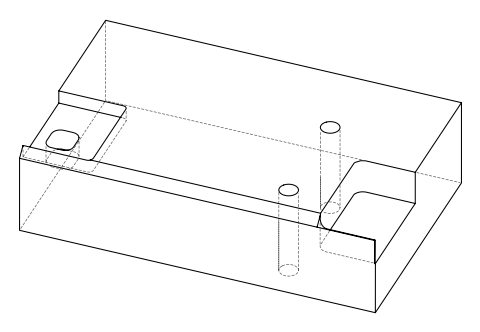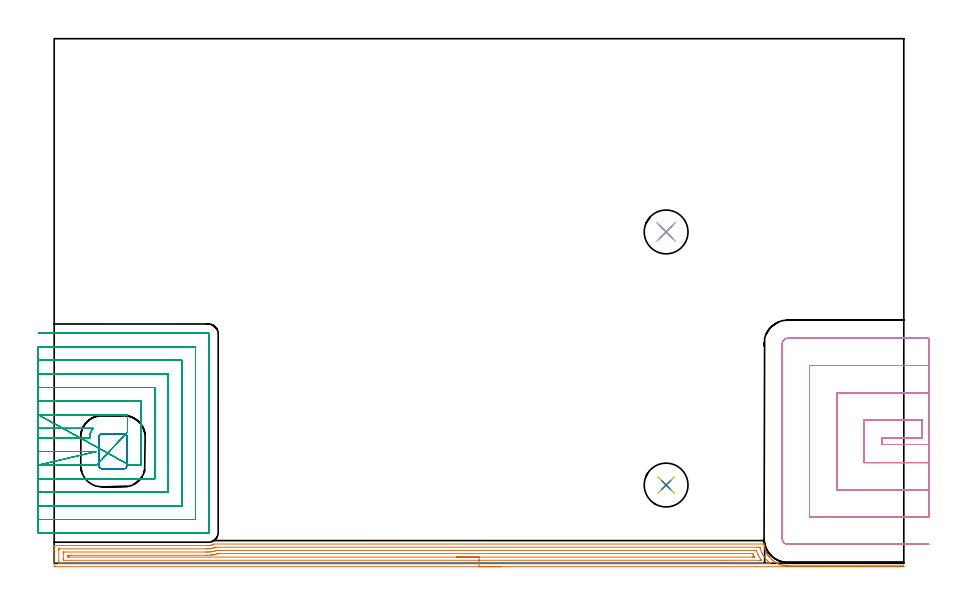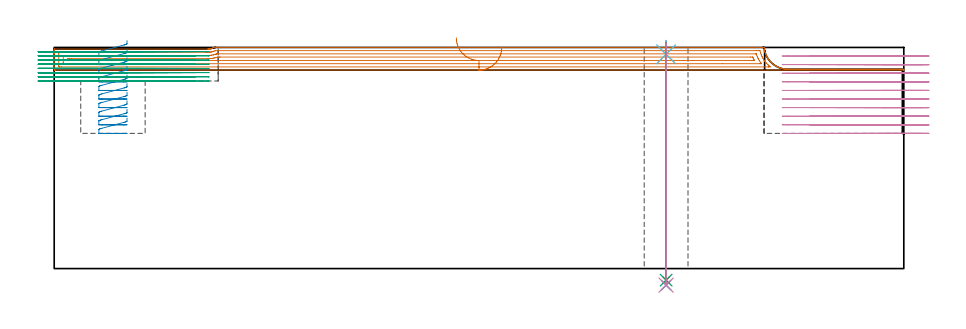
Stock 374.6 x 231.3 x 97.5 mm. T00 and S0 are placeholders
(PLAN: 10 operations, 8 tool changes, 65.5 min)
(1 AREA_MILL | FG_CHAMFER_SURFACE | UGT0205_001 | 10.74 min | 18710 mm3)
(2 MILL_RECTANGULAR_POCKET | POCKET_RECTANGULAR_STRAIGHT | NXT0201_012 | Follow Part, ap 4, ae 75% | 2.15 min | 30928 mm3)
(3 MILL_SLOT | SLOT_PARTIAL_RECTANGULAR | NXT0201_009 | Follow Part, ap 2, ae 75% | 31.03 min | 90742 mm3)
(4 MILL_SLOT_1 | SLOT_PARTIAL_RECTANGULAR_1 | NXT0201_012 | Follow Part, ap 4, ae 75% | 19.82 min | 244954 mm3)
(5 SPOT_DRILL | STEP1HOLE | NXT0321_9005560120000 | 0.05 min | 88 mm3)
(6 SPOT_DRILL_1 | STEP1HOLE_1 | NXT0321_9005560120000 | 0.05 min | 89 mm3)
(7 DRILL_THROUGH_HOLE_INTO_CENTER | STEP1HOLE | UGT0301_515 | 0.42 min | 10894 mm3)
(8 DRILL_TO_ENLARGE_THROUGH_HOLE | STEP1HOLE | UGT0301_260 | 0.43 min | 17522 mm3)
(9 DRILL_THROUGH_HOLE_INTO_CENTER_1 | STEP1HOLE_1 | UGT0301_515 | 0.42 min | 10897 mm3)
(10 DRILL_TO_ENLARGE_THROUGH_HOLE_1 | STEP1HOLE_1 | UGT0301_260 | 0.43 min | 17488 mm3)
(TOOL UGT0205_001 | Chamfer Mill 20 x 3 x 45 deg. | D20 FL50 Z2)
(TOOL NXT0201_012 | ENDMILL 16mm [2P460-1600-NA 1630] | D16 FL38 Z6)
(TOOL NXT0201_009 | ENDMILL 8mm [2P460-0800-NA 1630] | D8 FL26 Z6)
(TOOL NXT0321_9005560120000 | NC Spot Drill, 120deg, 12mm, HSS, Uncoated | D12 PA120 FL30 Z2)
(TOOL UGT0301_515 | Carbide Drill 12.0 mm | D12 PA118 FL101 Z2)
(TOOL UGT0301_260 | Twist Drill 19.3 mm | D19.3 PA118 FL140 Z2)
(OP 1 AREA_MILL)
G17 G21 G94 G90
T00 M6
G54
G17 G0 G90 X197.3 Y-1.5 S1061 M3
G43 Z107.5 H0
Z97.5
G94 G1 X197.262 Z96.628 F250.
X197.148 Z95.764
X196.959 Z94.912
X196.697 Z94.08
X196.363 Z93.274
X195.96 Z92.5
X195.492 Z91.764
X194.96 Z91.072
X194.371 Z90.429
X193.728 Z89.84
X193.036 Z89.308
X192.3 Z88.84
X191.526 Z88.437
X190.72 Z88.103
X189.888 Z87.841
X189.036 Z87.652
X188.172 Z87.538
X187.3 Z87.5
X0.616
X0.278 Y-1.496 Z87.502
X0.01 Y-1.492 Z87.506
X0. Y-1.22 Z87.777
Y4.389 Z93.384
Y5.829 Z94.826
Y6.167 Z95.162
Y6.842 Z95.841
Y7.235 Z96.234
X0.005 Y7.689 Z96.682
X0.01 Y7.798 Z96.789
X0.17 Y7.8 Z96.8
X67.668 Y7.801
X67.966 Y7.809 Z96.802
X68.073 Y7.811 Z96.807
X68.115 Y7.812
X68.217 Y7.822 Z96.813
X68.391 Y7.833 Z96.83
X68.397
X68.501 Y7.842 Z96.838
X68.52 Y7.843 Z96.84
X68.542 Y7.844 Z96.843
X68.561 Y7.845 Z96.844
X68.948 Y7.921 Z96.917
X69.01 Y7.933 Z96.929
X69.454 Y8.066 Z97.062
X69.793 Y8.209 Z97.208
X69.909 Y8.258 Z97.257
X70.352 Y8.501 Z97.499
X312.805 Y8.5 Z97.5
X313.021 Y8.504 Z97.496
X313.033 Y8.441 Z97.434
X313.039 Y8.406 Z97.399
X313.143 Y7.601 Z96.599
X313.156 Y7.515 Z96.513
X313.181 Y7.378 Z96.376
X313.322 Y6.767 Z95.767
X313.442 Y6.324 Z95.323
X313.493 Y6.167 Z95.166
X313.585 Y5.884 Z94.883
X313.751 Y5.44 Z94.439
X313.831 Y5.25 Z94.25
X313.936 Y5.001 Z93.999
X314.015 Y4.833 Z93.83
X314.074 Y4.705 Z93.702
X314.138 Y4.588 Z93.585
X314.246 Y4.389 Z93.384
X314.318 Y4.254 Z93.253
X314.393 Y4.116 Z93.116
X314.435 Y4.047 Z93.046
X314.498 Y3.944 Z92.941
X314.55 Y3.859 Z92.858
X314.664 Y3.671 Z92.67
X314.733 Y3.567 Z92.566
X314.779 Y3.5 Z92.497
X314.822 Y3.433 Z92.432
X314.956 Y3.233 Z92.232
X315.031 Y3.137 Z92.136
X315.096 Y3.056 Z92.052
X315.183 Y2.942 Z91.941
X315.311 Y2.779 Z91.778
X315.451 Y2.611 Z91.611
X315.67 Y2.35 Z91.348
X315.86 Y2.143 Z91.141
X316.208 Y1.8 Z90.798
X316.371 Y1.648 Z90.646
X316.566 Y1.466 Z90.465
X316.752 Y1.306 Z90.305
X317.194 Y0.966 Z89.965
X317.379 Y0.833 Z89.831
X317.645 Y0.642 Z89.64
X317.734 Y0.583 Z89.581
X318.157 Y0.327 Z89.325
X318.538 Y0.112 Z89.112
X318.969 Y-0.1 Z88.896
X319.05 Y-0.137 Z88.857
X319.405 Y-0.301 Z88.697
X319.875 Y-0.478 Z88.522
X320.323 Y-0.629 Z88.371
X320.769 Y-0.755 Z88.244
X321.216 Y-0.86 Z88.135
X321.662 Y-0.947 Z88.052
X322.109 Y-1.012 Z87.984
X322.177 Y-1.018 Z87.976
X322.555 Y-1.059 Z87.938
X322.743 Y-1.07 Z87.927
X323.002 Y-1.084 Z87.907
X323.07 Y-1.085 Z87.903
X323.479 Y-1.096 Z87.897
X323.556 Y-1.098 Z87.9
X323.569
X374.43 Y-1.1
X374.59 Y-1.103 Z87.888
X374.595 Y-1.206 Z87.786
X374.597 Y-1.491 Z87.505
X374.551 Y-1.495 Z87.504
X374.43 Y-1.5 Z87.5
X187.3
Y-0.086 Z88.914
X3.326
X2.432 Y-0.084 Z88.916
X2.403 Y-0.083 Z88.917
X2.01 Y-0.056 Z88.944
X2.003 Y0.342 Z89.342
X2.001 Y0.833 Z89.833
X2. Y1.234 Z90.234
X2.001 Y5.678 Z94.678
X2.006 Y6.167 Z95.167
X2.01 Y6.365 Z95.365
X2.018 Y6.379 Z95.379
X2.051 Y6.382 Z95.382
X2.109 Y6.384 Z95.384
X2.183 Y6.385 Z95.385
X2.403 Y6.386 Z95.386
X66.715 Y6.387 Z95.387
X67.385 Y6.389 Z95.389
X67.608 Y6.392 Z95.392
X68.261 Y6.406 Z95.406
X68.501 Y6.421 Z95.421
X68.634 Y6.432 Z95.432
X68.946 Y6.464 Z95.464
X69.22 Y6.513 Z95.513
X69.394 Y6.547 Z95.547
X69.81 Y6.642 Z95.642
X70.288 Y6.787 Z95.787
X70.484 Y6.86 Z95.86
X70.982 Y7.056 Z96.056
X71.155 Y7.081 Z96.081
X71.181 Y7.083 Z96.083
X72.044 Y7.086 Z96.086
X309.641
X310.535 Y7.085 Z96.085
X310.565 Y7.084 Z96.084
X311.219 Y7.056 Z96.056
X311.445 Y6.179 Z95.179
X311.458 Y6.133 Z95.133
X311.753 Y5.278 Z94.278
X311.937 Y4.801 Z93.801
X312.126 Y4.389 Z93.389
X312.351 Y3.939 Z92.939
X312.601 Y3.5 Z92.5
X312.994 Y2.861 Z91.861
X313.167 Y2.611 Z91.611
X313.245 Y2.504 Z91.504
X313.882 Y1.722 Z90.722
X314.138 Y1.433 Z90.433
X314.746 Y0.833 Z89.833
X315.031 Y0.57 Z89.57
X315.376 Y0.285 Z89.285
X315.795 Y-0.056 Z88.944
X315.06 Y-0.085 Z88.915
X315.031
X187.3 Y-0.086 Z88.914
Y1.328 Z90.328
X4.584 Y1.329 Z90.329
X4.189 Y1.331 Z90.331
X4.058 Y1.333 Z90.333
X4.019 Y1.335 Z90.335
X4.01 Y1.409 Z90.409
X4.005 Y1.534 Z90.534
X4.001 Y1.722 Z90.722
X4. Y1.91 Z90.91
Y4.577 Z93.577
X4.004 Y4.765 Z93.765
X4.01 Y4.89 Z93.89
X4.016 Y4.965 Z93.965
X4.044 Y4.966 Z93.966
X4.189 Y4.969 Z93.969
X4.497 Y4.971 Z93.971
X66.715 Y4.973 Z93.973
X67.021
X67.608 Y4.978 Z93.978
X67.904 Y4.983 Z93.983
X68.501 Y5.002 Z94.002
X68.759 Y5.021 Z94.021
X69.394 Y5.086 Z94.086
X69.558 Y5.115 Z94.115
X70.288 Y5.259 Z94.259
X70.304 Y5.262 Z94.262
X70.37 Y5.278 Z94.278
X70.995 Y5.462 Z94.462
X71.181 Y5.521 Z94.521
X71.458 Y5.616 Z94.616
X71.565 Y5.654 Z94.654
X71.685 Y5.665 Z94.665
X72.074 Y5.668 Z94.668
X72.572 Y5.671 Z94.671
X309.277
X309.474 Y5.669 Z94.669
X309.522 Y5.667 Z94.667
X309.54 Y5.665 Z94.665
X309.615 Y5.474 Z94.474
X309.672 Y5.326 Z94.326
X309.696 Y5.253 Z94.253
X310.03 Y4.389 Z93.389
X310.323 Y3.741 Z92.741
X310.449 Y3.5 Z92.5
X310.565 Y3.285 Z92.285
X310.972 Y2.611 Z91.611
X311.458 Y1.87 Z90.87
X311.564 Y1.722 Z90.722
X311.847 Y1.335 Z90.335
X311.458 Y1.332 Z90.332
X310.96 Y1.329 Z90.329
X294.721 Y1.328 Z90.328
X187.3
Y2.743 Z91.743
X6.736
X6.08 Y2.75 Z91.75
X6.01 Y2.753 Z91.753
X6.007 Y2.851 Z91.851
X6.004 Y3.059 Z92.059
X6.005 Y3.47 Z92.47
X6.01 Y3.5 Z92.5
X6.815 Y3.553 Z92.553
X6.869 Y3.555 Z92.555
X7.704 Y3.557 Z92.557
X67.549 Y3.559 Z92.559
X67.608 Y3.56 Z92.56
X68.421 Y3.58 Z92.58
X68.501 Y3.584 Z92.584
X69.253 Y3.64 Z92.64
X69.394 Y3.654 Z92.654
X69.745 Y3.693 Z92.693
X70.044 Y3.743 Z92.743
X70.288 Y3.791 Z92.791
X70.785 Y3.894 Z92.894
X71.181 Y3.991 Z92.991
X71.494 Y4.077 Z93.077
X72.074 Y4.241 Z93.241
X72.213 Y4.251 Z93.251
X72.967 Y4.256 Z93.256
X73.1 Y4.257 Z93.257
X307.125
X307.885 Y4.252 Z93.252
X307.986 Y4.25 Z93.25
X308.073 Y4.062 Z93.062
X308.192 Y3.802 Z92.802
X308.333 Y3.5 Z92.5
X308.472 Y3.214 Z92.214
X308.59 Y2.978 Z91.978
X308.673 Y2.811 Z91.811
X308.695 Y2.762 Z91.762
X308.698 Y2.748 Z91.748
X308.695 Y2.747 Z91.747
X308.645 Y2.744 Z91.744
X307.885 Y2.743 Z91.743
X307.753
X187.3
X186.428 Z91.781
X185.564 Z91.895
X184.712 Z92.083
X183.88 Z92.346
X183.074 Z92.68
X182.3 Z93.082
X181.564 Z93.551
X180.872 Z94.082
X180.229 Z94.672
X179.64 Z95.315
X179.108 Z96.007
X178.64 Z96.743
X178.237 Z97.516
X177.903 Z98.322
X177.641 Z99.154
X177.452 Z100.006
X177.338 Z100.871
X177.3 Z101.743
G0 Z107.5
M5
M2
(OP 2 MILL_RECTANGULAR_POCKET)
G17 G21 G94 G90
T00 M6
G54
G17 G0 G90 X32.1 Y50.664 S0 M3
G43 Z107.5 H1
Z100.5
G94 G1 Y55.818 Z99.119 F250.
X32.035 Y56.139 Z99.031
X31.897 Y56.436 Z98.943
X31.693 Y56.693 Z98.855
X31.436 Y56.897 Z98.768
X31.139 Y57.035 Z98.68
X30.818 Y57.1 Z98.592
X20.982 Z95.956
X20.661 Y57.035 Z95.869
X20.364 Y56.897 Z95.781
X20.107 Y56.693 Z95.693
X19.903 Y56.436 Z95.605
X19.765 Y56.139 Z95.517
X19.7 Y55.818 Z95.43
Y55.7 Z95.398
Y49.4 Z93.71
Y43.1 F500.
G3 X21.1 Y41.7 R1.4
G1 X30.7
G3 X32.1 Y43.1 R1.4
G1 Y55.7
G3 X30.7 Y57.1 R1.4
G1 X21.1
G3 X19.7 Y55.7 R1.4
G1 Y49.4
Y48.4
G0 X32.1 Y50.664 Z96.71
G1 Y55.818 Z95.329 F250.
X32.035 Y56.139 Z95.241
X31.897 Y56.436 Z95.153
X31.693 Y56.693 Z95.065
X31.436 Y56.897 Z94.978
X31.139 Y57.035 Z94.89
X30.818 Y57.1 Z94.802
X20.982 Z92.166
X20.661 Y57.035 Z92.079
X20.364 Y56.897 Z91.991
X20.107 Y56.693 Z91.903
X19.903 Y56.436 Z91.815
X19.765 Y56.139 Z91.728
X19.7 Y55.818 Z91.64
Y55.7 Z91.608
Y49.4 Z89.92
Y43.1 F500.
G3 X21.1 Y41.7 R1.4
G1 X30.7
G3 X32.1 Y43.1 R1.4
G1 Y55.7
G3 X30.7 Y57.1 R1.4
G1 X21.1
G3 X19.7 Y55.7 R1.4
G1 Y49.4
Y48.4
G0 X32.1 Y50.664 Z92.92
G1 Y55.818 Z91.539 F250.
X32.035 Y56.139 Z91.451
X31.897 Y56.436 Z91.363
X31.693 Y56.693 Z91.275
X31.436 Y56.897 Z91.188
X31.139 Y57.035 Z91.1
X30.818 Y57.1 Z91.012
X20.982 Z88.376
X20.661 Y57.035 Z88.289
X20.364 Y56.897 Z88.201
X20.107 Y56.693 Z88.113
X19.903 Y56.436 Z88.025
X19.765 Y56.139 Z87.938
X19.7 Y55.818 Z87.85
Y55.7 Z87.818
Y49.4 Z86.13
Y43.1 F500.
G3 X21.1 Y41.7 R1.4
G1 X30.7
G3 X32.1 Y43.1 R1.4
G1 Y55.7
G3 X30.7 Y57.1 R1.4
G1 X21.1
G3 X19.7 Y55.7 R1.4
G1 Y49.4
Y48.4
G0 X32.1 Y50.664 Z89.13
G1 Y55.818 Z87.749 F250.
X32.035 Y56.139 Z87.661
X31.897 Y56.436 Z87.573
X31.693 Y56.693 Z87.485
X31.436 Y56.897 Z87.398
X31.139 Y57.035 Z87.31
X30.818 Y57.1 Z87.222
X20.982 Z84.586
X20.661 Y57.035 Z84.499
X20.364 Y56.897 Z84.411
X20.107 Y56.693 Z84.323
X19.903 Y56.436 Z84.235
X19.765 Y56.139 Z84.148
X19.7 Y55.818 Z84.06
Y55.7 Z84.028
Y49.4 Z82.34
Y43.1 F500.
G3 X21.1 Y41.7 R1.4
G1 X30.7
G3 X32.1 Y43.1 R1.4
G1 Y55.7
G3 X30.7 Y57.1 R1.4
G1 X21.1
G3 X19.7 Y55.7 R1.4
G1 Y49.4
Y48.4
G0 X32.1 Y50.664 Z85.34
G1 Y55.818 Z83.959 F250.
X32.035 Y56.139 Z83.871
X31.897 Y56.436 Z83.783
X31.693 Y56.693 Z83.695
X31.436 Y56.897 Z83.608
X31.139 Y57.035 Z83.52
X30.818 Y57.1 Z83.432
X20.982 Z80.796
X20.661 Y57.035 Z80.709
X20.364 Y56.897 Z80.621
X20.107 Y56.693 Z80.533
X19.903 Y56.436 Z80.445
X19.765 Y56.139 Z80.358
X19.7 Y55.818 Z80.27
Y55.7 Z80.238
Y49.4 Z78.55
Y43.1 F500.
G3 X21.1 Y41.7 R1.4
G1 X30.7
G3 X32.1 Y43.1 R1.4
G1 Y55.7
G3 X30.7 Y57.1 R1.4
G1 X21.1
G3 X19.7 Y55.7 R1.4
G1 Y49.4
Y48.4
G0 X32.1 Y50.664 Z81.55
G1 Y55.818 Z80.169 F250.
X32.035 Y56.139 Z80.081
X31.897 Y56.436 Z79.993
X31.693 Y56.693 Z79.905
X31.436 Y56.897 Z79.818
X31.139 Y57.035 Z79.73
X30.818 Y57.1 Z79.642
X20.982 Z77.006
X20.661 Y57.035 Z76.919
X20.364 Y56.897 Z76.831
X20.107 Y56.693 Z76.743
X19.903 Y56.436 Z76.655
X19.765 Y56.139 Z76.568
X19.7 Y55.818 Z76.48
Y55.7 Z76.448
Y49.4 Z74.76
Y43.1 F500.
G3 X21.1 Y41.7 R1.4
G1 X30.7
G3 X32.1 Y43.1 R1.4
G1 Y55.7
G3 X30.7 Y57.1 R1.4
G1 X21.1
G3 X19.7 Y55.7 R1.4
G1 Y49.4
Y48.4
G0 X32.1 Y50.664 Z77.76
G1 Y55.818 Z76.379 F250.
X32.035 Y56.139 Z76.291
X31.897 Y56.436 Z76.203
X31.693 Y56.693 Z76.115
X31.436 Y56.897 Z76.028
X31.139 Y57.035 Z75.94
X30.818 Y57.1 Z75.852
X20.982 Z73.216
X20.661 Y57.035 Z73.129
X20.364 Y56.897 Z73.041
X20.107 Y56.693 Z72.953
X19.903 Y56.436 Z72.865
X19.765 Y56.139 Z72.778
X19.7 Y55.818 Z72.69
Y55.7 Z72.658
Y49.4 Z70.97
Y43.1 F500.
G3 X21.1 Y41.7 R1.4
G1 X30.7
G3 X32.1 Y43.1 R1.4
G1 Y55.7
G3 X30.7 Y57.1 R1.4
G1 X21.1
G3 X19.7 Y55.7 R1.4
G1 Y49.4
Y48.4
G0 X32.1 Y50.664 Z73.97
G1 Y55.818 Z72.589 F250.
X32.035 Y56.139 Z72.501
X31.897 Y56.436 Z72.413
X31.693 Y56.693 Z72.325
X31.436 Y56.897 Z72.238
X31.139 Y57.035 Z72.15
X30.818 Y57.1 Z72.062
X20.982 Z69.426
X20.661 Y57.035 Z69.339
X20.364 Y56.897 Z69.251
X20.107 Y56.693 Z69.163
X19.903 Y56.436 Z69.075
X19.765 Y56.139 Z68.988
X19.7 Y55.818 Z68.9
Y55.7 Z68.868
Y49.4 Z67.18
Y43.1 F500.
G3 X21.1 Y41.7 R1.4
G1 X30.7
G3 X32.1 Y43.1 R1.4
G1 Y55.7
G3 X30.7 Y57.1 R1.4
G1 X21.1
G3 X19.7 Y55.7 R1.4
G1 Y49.4
Y48.4
G0 X32.1 Y50.664 Z70.18
G1 Y55.818 Z68.799 F250.
X32.035 Y56.139 Z68.711
X31.897 Y56.436 Z68.623
X31.693 Y56.693 Z68.536
X31.436 Y56.897 Z68.448
X31.139 Y57.035 Z68.36
X30.818 Y57.1 Z68.272
X20.982 Z65.636
X20.661 Y57.035 Z65.549
X20.364 Y56.897 Z65.461
X20.107 Y56.693 Z65.373
X19.903 Y56.436 Z65.285
X19.765 Y56.139 Z65.198
X19.7 Y55.818 Z65.11
Y55.7 Z65.078
Y49.4 Z63.39
Y43.1 F500.
G3 X21.1 Y41.7 R1.4
G1 X30.7
G3 X32.1 Y43.1 R1.4
G1 Y55.7
G3 X30.7 Y57.1 R1.4
G1 X21.1
G3 X19.7 Y55.7 R1.4
G1 Y49.4
Y48.4
G0 X32.1 Y50.664 Z66.39
G1 Y55.818 Z65.009 F250.
X32.035 Y56.139 Z64.921
X31.897 Y56.436 Z64.833
X31.693 Y56.693 Z64.746
X31.436 Y56.897 Z64.658
X31.139 Y57.035 Z64.57
X30.818 Y57.1 Z64.482
X20.982 Z61.846
X20.661 Y57.035 Z61.759
X20.364 Y56.897 Z61.671
X20.107 Y56.693 Z61.583
X19.903 Y56.436 Z61.495
X19.765 Y56.139 Z61.408
X19.7 Y55.818 Z61.32
Y55.7 Z61.288
Y49.4 Z59.6
Y43.1 F500.
G3 X21.1 Y41.7 R1.4
G1 X30.7
G3 X32.1 Y43.1 R1.4
G1 Y55.7
G3 X30.7 Y57.1 R1.4
G1 X21.1
G3 X19.7 Y55.7 R1.4
G1 Y49.4
Y48.4
G0 Z107.5
M5
M2
(OP 3 MILL_SLOT)
G17 G21 G94 G90
T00 M6
G54
G17 G0 G90 X-7. Y55.3 S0 M3
G43 Z107.5 H1
Z95.65
G94 G1 X-4. F250.
X15.692 F500.
X15.691 Y55.356
G2 X16.055 Y57.657 R6.089
X16.747 Y58.895 R5.782
X17.258 Y59.5 R5.779
G1 X-4.
X-7. F250.
Y49.3
X-4.
X15.7 F500.
X18.7 F250.
X-7. Y43.3 F500.
X-4. F250.
X15.688 F500.
X18.688 F250.
X32.3 Y57.859 F500.
Y60.859 F250.
Y65.5 F500.
X-4.
X-7. F250.
X33.112 Y43.3 F500.
X36.112 F250.
X38.3 F500.
Y71.5
X-4.
X-7. F250.
Y37.3
X-4.
X44.3 F500.
Y77.5
X-4.
X-7. F250.
Y31.3
X-4.
X50.3 F500.
Y83.5
X-4.
X-7. F250.
Y25.3
X-4.
X56.3 F500.
Y89.5
X-4.
X-7. F250.
Y19.3
X-4.
X62.3 F500.
Y95.5
X-4.
X-7. F250.
Y13.3
X-4.
X68. F500.
G3 X68.3 Y13.6 R0.3
G1 Y101.2
G3 X68. Y101.5 R0.3
G1 X-4.
X-7. F250.
G0 Y55.3 Z93.8
G1 X-4.
X15.692 F500.
X15.691 Y55.356
G2 X16.055 Y57.657 R6.089
X16.755 Y58.906 R5.783
X17.258 Y59.5 R5.779
G1 X-4.
X-7. F250.
Y49.3
X-4.
X15.7 F500.
X18.7 F250.
X-7. Y43.3 F500.
X-4. F250.
X15.688 F500.
X18.688 F250.
X32.3 Y57.859 F500.
Y60.859 F250.
Y65.5 F500.
X-4.
X-7. F250.
X33.112 Y43.3 F500.
X36.112 F250.
X38.3 F500.
Y71.5
X-4.
X-7. F250.
Y37.3
X-4.
X44.3 F500.
Y77.5
X-4.
X-7. F250.
Y31.3
X-4.
X50.3 F500.
Y83.5
X-4.
X-7. F250.
Y25.3
X-4.
X56.3 F500.
Y89.5
X-4.
X-7. F250.
Y19.3
X-4.
X62.3 F500.
Y95.5
X-4.
X-7. F250.
Y13.3
X-4.
X68. F500.
G3 X68.3 Y13.6 R0.3
G1 Y101.2
G3 X68. Y101.5 R0.3
G1 X-4.
X-7. F250.
G0 Y55.3 Z91.95
G1 X-4.
X15.692 F500.
X15.691 Y55.356
G2 X16.055 Y57.657 R6.09
X17.258 Y59.5 R5.783
G1 X-4.
X-7. F250.
Y49.3
X-4.
X15.7 F500.
X18.7 F250.
X-7. Y43.3 F500.
X-4. F250.
X15.688 F500.
X18.688 F250.
X32.3 Y57.859 F500.
Y60.859 F250.
Y65.5 F500.
X-4.
X-7. F250.
X33.112 Y43.3 F500.
X36.112 F250.
X38.3 F500.
Y71.5
X-4.
X-7. F250.
Y37.3
X-4.
X44.3 F500.
Y77.5
X-4.
X-7. F250.
Y31.3
X-4.
X50.3 F500.
Y83.5
X-4.
X-7. F250.
Y25.3
X-4.
X56.3 F500.
Y89.5
X-4.
X-7. F250.
Y19.3
X-4.
X62.3 F500.
Y95.5
X-4.
X-7. F250.
Y13.3
X-4.
X68. F500.
G3 X68.3 Y13.6 R0.3
G1 Y101.2
G3 X68. Y101.5 R0.3
G1 X-4.
X-7. F250.
G0 Y55.3 Z90.1
G1 X-4.
X15.692 F500.
X15.691 Y55.356
G2 X16.055 Y57.657 R6.091
X17.258 Y59.5 R5.783
G1 X-4.
X-7. F250.
Y49.3
X-4.
X15.7 F500.
X18.7 F250.
X-7. Y43.3 F500.
X-4. F250.
X15.688 F500.
X18.688 F250.
X32.3 Y57.859 F500.
Y60.859 F250.
Y65.5 F500.
X-4.
X-7. F250.
X33.112 Y43.3 F500.
X36.112 F250.
X38.3 F500.
Y71.5
X-4.
X-7. F250.
Y37.3
X-4.
X44.3 F500.
Y77.5
X-4.
X-7. F250.
Y31.3
X-4.
X50.3 F500.
Y83.5
X-4.
X-7. F250.
Y25.3
X-4.
X56.3 F500.
Y89.5
X-4.
X-7. F250.
Y19.3
X-4.
X62.3 F500.
Y95.5
X-4.
X-7. F250.
Y13.3
X-4.
X68. F500.
G3 X68.3 Y13.6 R0.3
G1 Y101.2
G3 X68. Y101.5 R0.3
G1 X-4.
X-7. F250.
G0 Y55.3 Z88.25
G1 X-4.
X15.692 F500.
X15.691 Y55.356
G2 X16.055 Y57.657 R6.092
X17.258 Y59.5 R5.783
G1 X-4.
X-7. F250.
Y49.3
X-4.
X15.7 F500.
X18.7 F250.
X-7. Y43.3 F500.
X-4. F250.
X15.688 F500.
X18.688 F250.
X32.3 Y57.859 F500.
Y60.859 F250.
Y65.5 F500.
X-4.
X-7. F250.
X33.112 Y43.3 F500.
X36.112 F250.
X38.3 F500.
Y71.5
X-4.
X-7. F250.
Y37.3
X-4.
X44.3 F500.
Y77.5
X-4.
X-7. F250.
Y31.3
X-4.
X50.3 F500.
Y83.5
X-4.
X-7. F250.
Y25.3
X-4.
X56.3 F500.
Y89.5
X-4.
X-7. F250.
Y19.3
X-4.
X62.3 F500.
Y95.5
X-4.
X-7. F250.
Y13.3
X-4.
X68. F500.
G3 X68.3 Y13.6 R0.3
G1 Y101.2
G3 X68. Y101.5 R0.3
G1 X-4.
X-7. F250.
G0 Y55.3 Z86.4
G1 X-4.
X15.692 F500.
X15.691 Y55.356
G2 X16.055 Y57.657 R6.092
X17.258 Y59.5 R5.783
G1 X-4.
X-7. F250.
Y49.3
X-4.
X15.7 F500.
X18.7 F250.
X-7. Y43.3 F500.
X-4. F250.
X15.688 F500.
X18.688 F250.
X32.3 Y57.859 F500.
Y60.859 F250.
Y65.5 F500.
X-4.
X-7. F250.
X33.112 Y43.3 F500.
X36.112 F250.
X38.3 F500.
Y71.5
X-4.
X-7. F250.
Y37.3
X-4.
X44.3 F500.
Y77.5
X-4.
X-7. F250.
Y31.3
X-4.
X50.3 F500.
Y83.5
X-4.
X-7. F250.
Y25.3
X-4.
X56.3 F500.
Y89.5
X-4.
X-7. F250.
Y19.3
X-4.
X62.3 F500.
Y95.5
X-4.
X-7. F250.
Y13.3
X-4.
X68. F500.
G3 X68.3 Y13.6 R0.3
G1 Y101.2
G3 X68. Y101.5 R0.3
G1 X-4.
X-7. F250.
G0 Y55.3 Z84.55
G1 X-4.
X15.692 F500.
X15.691 Y55.385
G2 X16.055 Y57.657 R6.058
X17.258 Y59.5 R5.783
G1 X-4.
X-7. F250.
Y49.3
X-4.
X15.7 F500.
X18.7 F250.
X-7. Y43.3 F500.
X-4. F250.
X15.689 F500.
X18.689 F250.
X32.3 Y57.859 F500.
Y60.859 F250.
Y65.5 F500.
X-4.
X-7. F250.
X33.112 Y43.3 F500.
X36.112 F250.
X38.3 F500.
Y71.5
X-4.
X-7. F250.
Y37.3
X-4.
X44.3 F500.
Y77.5
X-4.
X-7. F250.
Y31.3
X-4.
X50.3 F500.
Y83.5
X-4.
X-7. F250.
Y25.3
X-4.
X56.3 F500.
Y89.5
X-4.
X-7. F250.
Y19.3
X-4.
X62.3 F500.
Y95.5
X-4.
X-7. F250.
Y13.3
X-4.
X68. F500.
G3 X68.3 Y13.6 R0.3
G1 Y101.2
G3 X68. Y101.5 R0.3
G1 X-4.
X-7. F250.
G0 Y55.3 Z82.7
G1 X-4.
X15.692 F500.
X15.691 Y55.385
G2 X16.055 Y57.657 R6.055
X16.747 Y58.895 R5.783
X17.258 Y59.5 R5.774
G1 X-4.
X-7. F250.
Y49.3
X-4.
X15.7 F500.
X18.7 F250.
X-7. Y43.3 F500.
X-4. F250.
X15.689 F500.
X18.689 F250.
X32.3 Y57.859 F500.
Y60.859 F250.
Y65.5 F500.
X-4.
X-7. F250.
X33.112 Y43.3 F500.
X36.112 F250.
X38.3 F500.
Y71.5
X-4.
X-7. F250.
Y37.3
X-4.
X44.3 F500.
Y77.5
X-4.
X-7. F250.
Y31.3
X-4.
X50.3 F500.
Y83.5
X-4.
X-7. F250.
Y25.3
X-4.
X56.3 F500.
Y89.5
X-4.
X-7. F250.
Y19.3
X-4.
X62.3 F500.
Y95.5
X-4.
X-7. F250.
Y13.3
X-4.
X68. F500.
G3 X68.3 Y13.6 R0.3
G1 Y101.2
G3 X68. Y101.5 R0.3
G1 X-4.
X-7. F250.
G0 Z107.5
M5
M2
(OP 4 MILL_SLOT_1)
G17 G21 G94 G90
T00 M6
G54
G17 G0 G90 X385.6 Y52.4 S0 M3
G43 Z107.506 H1
Z93.715
G94 G1 X382.6 F250.
X365. F500.
Y55.2
X382.6
Y63.2
X357.
Y44.4
X382.6
X385.6 F250.
Y75.2
X382.6
X345. F500.
Y32.4
X382.6
X385.6 F250.
Y87.2
X382.6
X333. F500.
Y20.4
X382.6
X385.6 F250.
Y99.2
X382.6
X323.4 F500.
G3 X321. Y96.8 R2.4
G1 Y10.8
G3 X323.4 Y8.4 R2.4
G1 X382.6
X385.6 F250.
G0 Y52.4 Z89.924
G1 X382.6
X365. F500.
Y55.2
X382.6
Y63.2
X357.
Y44.4
X382.6
X385.6 F250.
Y75.2
X382.6
X345. F500.
Y32.4
X382.6
X385.6 F250.
Y87.2
X382.6
X333. F500.
Y20.4
X382.6
X385.6 F250.
Y99.2
X382.6
X323.4 F500.
G3 X321. Y96.8 R2.4
G1 Y10.8
G3 X323.4 Y8.4 R2.4
G1 X382.6
X385.6 F250.
G0 Y52.4 Z86.134
G1 X382.6
X365. F500.
Y55.2
X382.6
Y63.2
X357.
Y44.4
X382.6
X385.6 F250.
Y75.2
X382.6
X345. F500.
Y32.4
X382.6
X385.6 F250.
Y87.2
X382.6
X333. F500.
Y20.4
X382.6
X385.6 F250.
Y99.2
X382.6
X323.4 F500.
G3 X321. Y96.8 R2.4
G1 Y10.8
G3 X323.4 Y8.4 R2.4
G1 X382.6
X385.6 F250.
G0 Y52.4 Z82.343
G1 X382.6
X365. F500.
Y55.2
X382.6
Y63.2
X357.
Y44.4
X382.6
X385.6 F250.
Y75.2
X382.6
X345. F500.
Y32.4
X382.6
X385.6 F250.
Y87.2
X382.6
X333. F500.
Y20.4
X382.6
X385.6 F250.
Y99.2
X382.6
X323.4 F500.
G3 X321. Y96.8 R2.4
G1 Y10.8
G3 X323.4 Y8.4 R2.4
G1 X382.6
X385.6 F250.
G0 Y52.4 Z78.553
G1 X382.6
X365. F500.
Y55.2
X382.6
Y63.2
X357.
Y44.4
X382.6
X385.6 F250.
Y75.2
X382.6
X345. F500.
Y32.4
X382.6
X385.6 F250.
Y87.2
X382.6
X333. F500.
Y20.4
X382.6
X385.6 F250.
Y99.2
X382.6
X323.4 F500.
G3 X321. Y96.8 R2.4
G1 Y10.8
G3 X323.4 Y8.4 R2.4
G1 X382.6
X385.6 F250.
G0 Y52.4 Z74.762
G1 X382.6
X365. F500.
Y55.2
X382.6
Y63.2
X357.
Y44.4
X382.6
X385.6 F250.
Y75.2
X382.6
X345. F500.
Y32.4
X382.6
X385.6 F250.
Y87.2
X382.6
X333. F500.
Y20.4
X382.6
X385.6 F250.
Y99.2
X382.6
X323.4 F500.
G3 X321. Y96.8 R2.4
G1 Y10.8
G3 X323.4 Y8.4 R2.4
G1 X382.6
X385.6 F250.
G0 Y52.4 Z70.972
G1 X382.6
X365. F500.
Y55.2
X382.6
Y63.2
X357.
Y44.4
X382.6
X385.6 F250.
Y75.2
X382.6
X345. F500.
Y32.4
X382.6
X385.6 F250.
Y87.2
X382.6
X333. F500.
Y20.4
X382.6
X385.6 F250.
Y99.2
X382.6
X323.4 F500.
G3 X321. Y96.8 R2.4
G1 Y10.8
G3 X323.4 Y8.4 R2.4
G1 X382.6
X385.6 F250.
G0 Y52.4 Z67.181
G1 X382.6
X365. F500.
Y55.2
X382.6
Y63.2
X357.
Y44.4
X382.6
X385.6 F250.
Y75.2
X382.6
X345. F500.
Y32.4
X382.6
X385.6 F250.
Y87.2
X382.6
X333. F500.
Y20.4
X382.6
X385.6 F250.
Y99.2
X382.6
X323.4 F500.
G3 X321. Y96.8 R2.4
G1 Y10.8
G3 X323.4 Y8.4 R2.4
G1 X382.6
X385.6 F250.
G0 Y52.4 Z63.391
G1 X382.6
X365. F500.
Y55.2
X382.6
Y63.2
X357.
Y44.4
X382.6
X385.6 F250.
Y75.2
X382.6
X345. F500.
Y32.4
X382.6
X385.6 F250.
Y87.2
X382.6
X333. F500.
Y20.4
X382.6
X385.6 F250.
Y99.2
X382.6
X323.4 F500.
G3 X321. Y96.8 R2.4
G1 Y10.8
G3 X323.4 Y8.4 R2.4
G1 X382.6
X385.6 F250.
G0 Y52.4 Z59.6
G1 X382.6
X365. F500.
Y55.2
X382.6
Y63.2
X357.
Y44.4
X382.6
X385.6 F250.
Y75.2
X382.6
X345. F500.
Y32.4
X382.6
X385.6 F250.
Y87.2
X382.6
X333. F500.
Y20.4
X382.6
X385.6 F250.
Y99.2
X382.6
X323.4 F500.
G3 X321. Y96.8 R2.4
G1 Y10.8
G3 X323.4 Y8.4 R2.4
G1 X382.6
X385.6 F250.
G0 Z107.506
M5
M2
(OP 5 SPOT_DRILL)
G17 G21 G94 G90
T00 M6
G54
G17 G0 G90 X269.8 Y34.5 S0 M3
G43 Z107.5 H0
G94 G81 G98 Z94.5 F250. R100.5
G80
M5
M2
(OP 6 SPOT_DRILL_1)
G17 G21 G94 G90
T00 M6
G54
G17 G0 G90 X269.8 Y146.1 S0 M3
G43 Z107.5 H0
G94 G81 G98 Z94.5 F250. R100.5
G80
M5
M2
(OP 7 DRILL_THROUGH_HOLE_INTO_CENTER)
G17 G21 G94 G90
T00 M6
G54
G17 G0 G90 X269.8 Y34.5 S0 M3
G43 Z107.5 H0
G94 G73 G98 Z-5.105 F250. Q11.401 R99.5
G80
M5
M2
(OP 8 DRILL_TO_ENLARGE_THROUGH_HOLE)
G17 G21 G94 G90
T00 M6
G54
G17 G0 G90 X269.8 Y34.5 S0 M3
G43 Z107.5 H0
G94 G73 G98 Z-7.298 F250. Q17.466 R99.5
G80
M5
M2
(OP 9 DRILL_THROUGH_HOLE_INTO_CENTER_1)
G17 G21 G94 G90
T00 M6
G54
G17 G0 G90 X269.8 Y146.1 S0 M3
G43 Z107.5 H0
G94 G73 G98 Z-5.105 F250. Q11.401 R99.5
G80
M5
M2
(OP 10 DRILL_TO_ENLARGE_THROUGH_HOLE_1)
G17 G21 G94 G90
T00 M6
G54
G17 G0 G90 X269.8 Y146.1 S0 M3
G43 Z107.5 H0
G94 G73 G98 Z-7.298 F250. Q17.466 R99.5
G80
M5
M2
